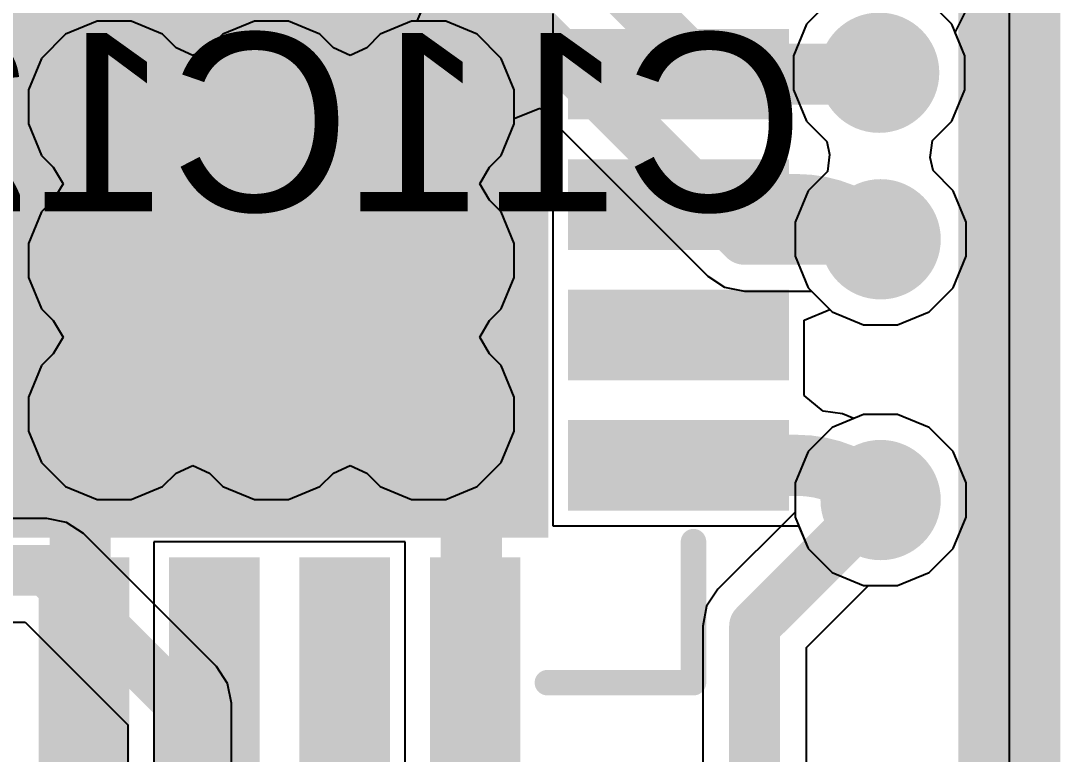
# Model space of a CAD drawing. Header units: inches. Extents: x -4.4 to 45.3, y -0.3 to 53.7.
# Drawn here: x 40.08 to 45.26, y 33.78 to 37.44 of the extents above; entities that cross this region are included whole.
import ezdxf

# ---------------------------------------------------------------- set-up
doc = ezdxf.new("R2010")
doc.units = ezdxf.units.IN
for name, color, linetype in [('Board Outline', 76, 'Continuous'), ('Bottom Layer', 5, 'Continuous'), ('Bottom Overlay', 54, 'Continuous'), ('Signal_1', 16, 'Continuous'), ('Signal_2', 76, 'Continuous'), ('Top Layer', 1, 'Continuous'), ('Top Overlay', 2, 'Continuous'), ('Top Solder', 216, 'Continuous'), ('Via Holes', 16, 'Continuous')]:
    doc.layers.add(name, color=color, linetype=linetype)
doc.styles.add('Arial', font='', dxfattribs={"height": 0.2})
doc.styles.get('Arial').set_extended_font_data('Arial')

# ---------------------------------------------------------------- blocks, each defined once
blk = doc.blocks.new('QFN_16_EP_4_4__53')
at = {"layer": 'Top Layer'}
for points in [[(-1.3, 1.3), (1.3, 1.3), (1.3, -1.3), (-1.3, -1.3)], [(-1.5, 1.1402), (-1.5, 0.7902), (-2.5, 0.7902), (-2.5, 1.1402)], [(-1.5, 0.49), (-1.5, 0.14), (-2.5, 0.14), (-2.5, 0.49)], [(-1.5, -0.1603), (-1.5, -0.5103), (-2.5, -0.5103), (-2.5, -0.1603)], [(-1.5, -0.8105), (-1.5, -1.1605), (-2.5, -1.1605), (-2.5, -0.8105)], [(-1.1656, -1.5), (-0.8156, -1.5), (-0.8156, -2.5), (-1.1656, -2.5)], [(-0.5154, -1.5), (-0.1654, -1.5), (-0.1654, -2.5), (-0.5154, -2.5)], [(0.1349, -1.5), (0.4849, -1.5), (0.4849, -2.5), (0.1349, -2.5)], [(0.7851, -1.5), (1.1351, -1.5), (1.1351, -2.5), (0.7851, -2.5)]]:
    blk.add_hatch(color=1, dxfattribs=at).paths.add_polyline_path(points)
at = {"layer": 'Top Solder'}
for points in [[(-1.3508, 1.3508), (1.3508, 1.3508), (1.3508, -1.3508), (-1.3508, -1.3508)], [(-1.4492, 1.191), (-1.4492, 0.7394), (-2.5508, 0.7394), (-2.5508, 1.191)], [(-1.4492, 0.5408), (-1.4492, 0.0892), (-2.5508, 0.0892), (-2.5508, 0.5408)], [(-1.4492, -0.1095), (-1.4492, -0.5611), (-2.5508, -0.5611), (-2.5508, -0.1095)], [(-1.4492, -0.7597), (-1.4492, -1.2113), (-2.5508, -1.2113), (-2.5508, -0.7597)], [(-1.2164, -1.4492), (-0.7648, -1.4492), (-0.7648, -2.5508), (-1.2164, -2.5508)], [(-0.5662, -1.4492), (-0.1146, -1.4492), (-0.1146, -2.5508), (-0.5662, -2.5508)], [(0.0841, -1.4492), (0.5357, -1.4492), (0.5357, -2.5508), (0.0841, -2.5508)], [(0.7343, -1.4492), (1.1859, -1.4492), (1.1859, -2.5508), (0.7343, -2.5508)]]:
    blk.add_hatch(color=216, dxfattribs=at).paths.add_polyline_path(points)
at = {"layer": 'Top Overlay'}
for points in [[(-2.0746, -1.3459, 0.127, 0.127, 0), (-2.0746, -2.0746, 0.127, 0.127, 0)], [(-2.0746, -2.0746, 0.127, 0.127, 0), (-1.3714, -2.0746, 0.127, 0.127, 0)]]:
    blk.add_lwpolyline(points, format="xyseb", dxfattribs=at)
for points in [[(-2.1064, -1.3459, 0.0635, 0.0635, 1), (-2.0429, -1.3459, 0.0635, 0.0635, 1)], [(-2.1064, -2.0746, 0.0635, 0.0635, 1), (-2.0429, -2.0746, 0.0635, 0.0635, 1)], [(-2.1064, -2.0746, 0.0635, 0.0635, 1), (-2.0429, -2.0746, 0.0635, 0.0635, 1)], [(-1.4031, -2.0746, 0.0635, 0.0635, 1), (-1.3396, -2.0746, 0.0635, 0.0635, 1)]]:
    blk.add_lwpolyline(points, format="xyseb", close=True, dxfattribs=at)

msp = doc.modelspace()

# ---------------------------------------------------------------- hatches: boundary and pattern name
at = {"layer": 'Bottom Layer'}
h = msp.add_hatch(color=5, dxfattribs=at)
edge = h.paths.add_edge_path()
edge.add_arc((44.3598, 37.1782), 0.3, 0, 360)
h = msp.add_hatch(color=5, dxfattribs=at)
edge = h.paths.add_edge_path()
edge.add_arc((40.5448, 37.0078), 0.3, 0, 360)
h = msp.add_hatch(color=5, dxfattribs=at)
edge = h.paths.add_edge_path()
edge.add_arc((41.329, 37.0078), 0.3, 0, 360)
h = msp.add_hatch(color=5, dxfattribs=at)
edge = h.paths.add_edge_path()
edge.add_arc((42.1132, 37.0078), 0.3, 0, 360)
h = msp.add_hatch(color=5, dxfattribs=at)
edge = h.paths.add_edge_path()
edge.add_arc((44.3672, 36.3474), 0.3, 0, 360)
h = msp.add_hatch(color=5, dxfattribs=at)
edge = h.paths.add_edge_path()
edge.add_arc((40.5448, 36.2418), 0.3, 0, 360)
h = msp.add_hatch(color=5, dxfattribs=at)
edge = h.paths.add_edge_path()
edge.add_arc((41.329, 36.2418), 0.3, 0, 360)
h = msp.add_hatch(color=5, dxfattribs=at)
edge = h.paths.add_edge_path()
edge.add_arc((42.1132, 36.2418), 0.3, 0, 360)
h = msp.add_hatch(color=5, dxfattribs=at)
edge = h.paths.add_edge_path()
edge.add_arc((40.5448, 35.4758), 0.3, 0, 360)
h = msp.add_hatch(color=5, dxfattribs=at)
edge = h.paths.add_edge_path()
edge.add_arc((41.329, 35.4758), 0.3, 0, 360)
h = msp.add_hatch(color=5, dxfattribs=at)
edge = h.paths.add_edge_path()
edge.add_arc((42.1132, 35.4758), 0.3, 0, 360)
h = msp.add_hatch(color=5, dxfattribs=at)
edge = h.paths.add_edge_path()
edge.add_arc((44.3672, 35.0469), 0.3, 0, 360)
at = {"layer": 'Signal_1'}
h = msp.add_hatch(color=16, dxfattribs=at)
edge = h.paths.add_edge_path()
edge.add_arc((44.3598, 37.1782), 0.3, 0, 360)
h = msp.add_hatch(color=16, dxfattribs=at)
edge = h.paths.add_edge_path()
edge.add_arc((40.5448, 37.0078), 0.3, 0, 360)
h = msp.add_hatch(color=16, dxfattribs=at)
edge = h.paths.add_edge_path()
edge.add_arc((41.329, 37.0078), 0.3, 0, 360)
h = msp.add_hatch(color=16, dxfattribs=at)
edge = h.paths.add_edge_path()
edge.add_arc((42.1132, 37.0078), 0.3, 0, 360)
h = msp.add_hatch(color=16, dxfattribs=at)
edge = h.paths.add_edge_path()
edge.add_arc((44.3672, 36.3474), 0.3, 0, 360)
h = msp.add_hatch(color=16, dxfattribs=at)
edge = h.paths.add_edge_path()
edge.add_arc((40.5448, 36.2418), 0.3, 0, 360)
h = msp.add_hatch(color=16, dxfattribs=at)
edge = h.paths.add_edge_path()
edge.add_arc((41.329, 36.2418), 0.3, 0, 360)
h = msp.add_hatch(color=16, dxfattribs=at)
edge = h.paths.add_edge_path()
edge.add_arc((42.1132, 36.2418), 0.3, 0, 360)
h = msp.add_hatch(color=16, dxfattribs=at)
edge = h.paths.add_edge_path()
edge.add_arc((40.5448, 35.4758), 0.3, 0, 360)
h = msp.add_hatch(color=16, dxfattribs=at)
edge = h.paths.add_edge_path()
edge.add_arc((41.329, 35.4758), 0.3, 0, 360)
h = msp.add_hatch(color=16, dxfattribs=at)
edge = h.paths.add_edge_path()
edge.add_arc((42.1132, 35.4758), 0.3, 0, 360)
h = msp.add_hatch(color=16, dxfattribs=at)
edge = h.paths.add_edge_path()
edge.add_arc((44.3672, 35.0469), 0.3, 0, 360)
at = {"layer": 'Signal_2'}
h = msp.add_hatch(color=76, dxfattribs=at)
edge = h.paths.add_edge_path()
edge.add_arc((44.3598, 37.1782), 0.3, 0, 360)
h = msp.add_hatch(color=76, dxfattribs=at)
edge = h.paths.add_edge_path()
edge.add_arc((40.5448, 37.0078), 0.3, 0, 360)
h = msp.add_hatch(color=76, dxfattribs=at)
edge = h.paths.add_edge_path()
edge.add_arc((41.329, 37.0078), 0.3, 0, 360)
h = msp.add_hatch(color=76, dxfattribs=at)
edge = h.paths.add_edge_path()
edge.add_arc((42.1132, 37.0078), 0.3, 0, 360)
h = msp.add_hatch(color=76, dxfattribs=at)
edge = h.paths.add_edge_path()
edge.add_arc((44.3672, 36.3474), 0.3, 0, 360)
h = msp.add_hatch(color=76, dxfattribs=at)
edge = h.paths.add_edge_path()
edge.add_arc((40.5448, 36.2418), 0.3, 0, 360)
h = msp.add_hatch(color=76, dxfattribs=at)
edge = h.paths.add_edge_path()
edge.add_arc((41.329, 36.2418), 0.3, 0, 360)
h = msp.add_hatch(color=76, dxfattribs=at)
edge = h.paths.add_edge_path()
edge.add_arc((42.1132, 36.2418), 0.3, 0, 360)
h = msp.add_hatch(color=76, dxfattribs=at)
edge = h.paths.add_edge_path()
edge.add_arc((40.5448, 35.4758), 0.3, 0, 360)
h = msp.add_hatch(color=76, dxfattribs=at)
edge = h.paths.add_edge_path()
edge.add_arc((41.329, 35.4758), 0.3, 0, 360)
h = msp.add_hatch(color=76, dxfattribs=at)
edge = h.paths.add_edge_path()
edge.add_arc((42.1132, 35.4758), 0.3, 0, 360)
h = msp.add_hatch(color=76, dxfattribs=at)
edge = h.paths.add_edge_path()
edge.add_arc((44.3672, 35.0469), 0.3, 0, 360)
at = {"layer": 'Top Layer'}
h = msp.add_hatch(color=1, dxfattribs=at)
edge = h.paths.add_edge_path()
edge.add_arc((44.3598, 37.1782), 0.3, 0, 360)
h = msp.add_hatch(color=1, dxfattribs=at)
edge = h.paths.add_edge_path()
edge.add_arc((40.5448, 37.0078), 0.3, 0, 360)
h = msp.add_hatch(color=1, dxfattribs=at)
edge = h.paths.add_edge_path()
edge.add_arc((41.329, 37.0078), 0.3, 0, 360)
h = msp.add_hatch(color=1, dxfattribs=at)
edge = h.paths.add_edge_path()
edge.add_arc((42.1132, 37.0078), 0.3, 0, 360)
h = msp.add_hatch(color=1, dxfattribs=at)
edge = h.paths.add_edge_path()
edge.add_arc((44.3672, 36.3474), 0.3, 0, 360)
h = msp.add_hatch(color=1, dxfattribs=at)
edge = h.paths.add_edge_path()
edge.add_arc((40.5448, 36.2418), 0.3, 0, 360)
h = msp.add_hatch(color=1, dxfattribs=at)
edge = h.paths.add_edge_path()
edge.add_arc((41.329, 36.2418), 0.3, 0, 360)
h = msp.add_hatch(color=1, dxfattribs=at)
edge = h.paths.add_edge_path()
edge.add_arc((42.1132, 36.2418), 0.3, 0, 360)
h = msp.add_hatch(color=1, dxfattribs=at)
edge = h.paths.add_edge_path()
edge.add_arc((40.5448, 35.4758), 0.3, 0, 360)
h = msp.add_hatch(color=1, dxfattribs=at)
edge = h.paths.add_edge_path()
edge.add_arc((41.329, 35.4758), 0.3, 0, 360)
h = msp.add_hatch(color=1, dxfattribs=at)
edge = h.paths.add_edge_path()
edge.add_arc((42.1132, 35.4758), 0.3, 0, 360)
h = msp.add_hatch(color=1, dxfattribs=at)
edge = h.paths.add_edge_path()
edge.add_arc((44.3672, 35.0469), 0.3, 0, 360)
at = {"layer": 'Via Holes'}
h = msp.add_hatch(color=7, dxfattribs=at)
edge = h.paths.add_edge_path()
edge.add_arc((44.3598, 37.1782), 0.15, 0, 360)
h = msp.add_hatch(color=7, dxfattribs=at)
edge = h.paths.add_edge_path()
edge.add_arc((40.5448, 37.0078), 0.15, 0, 360)
h = msp.add_hatch(color=7, dxfattribs=at)
edge = h.paths.add_edge_path()
edge.add_arc((41.329, 37.0078), 0.15, 0, 360)
h = msp.add_hatch(color=7, dxfattribs=at)
edge = h.paths.add_edge_path()
edge.add_arc((42.1132, 37.0078), 0.15, 0, 360)
h = msp.add_hatch(color=7, dxfattribs=at)
edge = h.paths.add_edge_path()
edge.add_arc((44.3672, 36.3474), 0.15, 0, 360)
h = msp.add_hatch(color=7, dxfattribs=at)
edge = h.paths.add_edge_path()
edge.add_arc((40.5448, 36.2418), 0.15, 0, 360)
h = msp.add_hatch(color=7, dxfattribs=at)
edge = h.paths.add_edge_path()
edge.add_arc((41.329, 36.2418), 0.15, 0, 360)
h = msp.add_hatch(color=7, dxfattribs=at)
edge = h.paths.add_edge_path()
edge.add_arc((42.1132, 36.2418), 0.15, 0, 360)
h = msp.add_hatch(color=7, dxfattribs=at)
edge = h.paths.add_edge_path()
edge.add_arc((40.5448, 35.4758), 0.15, 0, 360)
h = msp.add_hatch(color=7, dxfattribs=at)
edge = h.paths.add_edge_path()
edge.add_arc((41.329, 35.4758), 0.15, 0, 360)
h = msp.add_hatch(color=7, dxfattribs=at)
edge = h.paths.add_edge_path()
edge.add_arc((42.1132, 35.4758), 0.15, 0, 360)
h = msp.add_hatch(color=7, dxfattribs=at)
edge = h.paths.add_edge_path()
edge.add_arc((44.3672, 35.0469), 0.15, 0, 360)

# ---------------------------------------------------------------- linework, layer by layer
at = {"layer": 'Board Outline'}
msp.add_lwpolyline([(45.0088, 49.9364, 0.508, 0.508, 0), (45.0088, 0, 0.508, 0.508, 0)], format="xyseb", dxfattribs=at)
at = {"layer": 'Bottom Layer'}
for p, q in [((45.0088, 40.3425), (45.0088, 0)), ((44.118, 37.5402), (43.9978, 37.4201)), ((44.7218, 37.4201), (44.6017, 37.5402)), ((43.9978, 37.4201), (43.9328, 37.2632)), ((44.7868, 37.2632), (44.7218, 37.4201)), ((43.9328, 37.2632), (43.9328, 37.0933)), ((44.7868, 37.0933), (44.7868, 37.2632)), ((43.9328, 37.0933), (43.9978, 36.9363)), ((44.7218, 36.9363), (44.7868, 37.0933)), ((43.9978, 36.9363), (44.0985, 36.8357)), ((44.6255, 36.84), (44.7218, 36.9363)), ((44.0985, 36.8357), (44.1123, 36.7709)), ((44.6148, 36.7547), (44.6255, 36.84)), ((44.1123, 36.7709), (44.1015, 36.6856)), ((44.6286, 36.6899), (44.6148, 36.7547)), ((44.1015, 36.6856), (44.0052, 36.5893)), ((44.7292, 36.5893), (44.6286, 36.6899)), ((44.0052, 36.5893), (43.9402, 36.4323)), ((44.7942, 36.4323), (44.7292, 36.5893)), ((43.9402, 36.4323), (43.9402, 36.2625)), ((44.7942, 36.2625), (44.7942, 36.4323)), ((43.9402, 36.2625), (44.0052, 36.1055)), ((44.7292, 36.1055), (44.7942, 36.2625)), ((44.0052, 36.1055), (44.1253, 35.9854)), ((44.6091, 35.9854), (44.7292, 36.1055)), ((44.1253, 35.9854), (44.2823, 35.9204)), ((44.4521, 35.9204), (44.6091, 35.9854)), ((44.2823, 35.9204), (44.4521, 35.9204)), ((44.2823, 35.4739), (44.1253, 35.4089)), ((44.4521, 35.4739), (44.2823, 35.4739)), ((44.6091, 35.4089), (44.4521, 35.4739)), ((44.1253, 35.4089), (44.0052, 35.2888)), ((44.7292, 35.2888), (44.6091, 35.4089)), ((44.0052, 35.2888), (43.9402, 35.1319)), ((44.7942, 35.1319), (44.7292, 35.2888)), ((43.9402, 35.1319), (43.9402, 34.962)), ((44.7942, 34.962), (44.7942, 35.1319)), ((43.9402, 34.962), (44.0052, 34.805)), ((44.7292, 34.805), (44.7942, 34.962)), ((44.0052, 34.805), (44.1253, 34.6849)), ((44.6091, 34.6849), (44.7292, 34.805)), ((44.1253, 34.6849), (44.2823, 34.6199)), ((44.4521, 34.6199), (44.6091, 34.6849)), ((44.2823, 34.6199), (44.4521, 34.6199))]:
    msp.add_line(p, q, dxfattribs=at)
at = {"layer": 'Signal_1'}
for p, q in [((42.1074, 37.5618), (42.0548, 37.4348)), ((44.7391, 37.3783), (44.8025, 37.5053)), ((40.4598, 37.4348), (40.3029, 37.3698)), ((40.6297, 37.4348), (40.4598, 37.4348)), ((40.7866, 37.3698), (40.6297, 37.4348)), ((41.2441, 37.4348), (41.0871, 37.3698)), ((41.4139, 37.4348), (41.2441, 37.4348)), ((41.5709, 37.3698), (41.4139, 37.4348)), ((42.0283, 37.4348), (41.8713, 37.3698)), ((42.0548, 37.4348), (42.0283, 37.4348)), ((45.0088, 37.4544), (45.0088, 0)), ((44.7868, 37.2632), (44.7391, 37.3783)), ((40.3029, 37.3698), (40.1828, 37.2497)), ((40.8539, 37.3025), (40.7866, 37.3698)), ((41.0871, 37.3698), (41.0198, 37.3025)), ((41.6381, 37.3025), (41.5709, 37.3698)), ((41.8713, 37.3698), (41.8041, 37.3025)), ((40.9369, 37.2638), (40.8539, 37.3025)), ((41.0198, 37.3025), (40.9369, 37.2638)), ((41.7211, 37.2638), (41.6381, 37.3025)), ((41.8041, 37.3025), (41.7211, 37.2638)), ((40.1828, 37.2497), (40.1178, 37.0927)), ((44.7868, 37.0933), (44.7868, 37.2632)), ((40.1178, 37.0927), (40.1178, 36.9229)), ((44.7218, 36.9363), (44.7868, 37.0933)), ((42.5402, 36.9493), (42.6672, 37.002)), ((42.6672, 37.002), (43.5049, 36.1643)), ((40.1178, 36.9229), (40.1828, 36.7659)), ((42.4752, 36.7659), (42.5402, 36.9229)), ((42.5402, 36.9229), (42.5402, 36.9493)), ((44.6255, 36.84), (44.7218, 36.9363)), ((44.6148, 36.7547), (44.6255, 36.84)), ((40.1828, 36.7659), (40.2409, 36.7078)), ((42.4171, 36.7078), (42.4752, 36.7659)), ((44.6286, 36.6899), (44.6148, 36.7547)), ((40.2409, 36.7078), (40.2904, 36.6248)), ((42.3676, 36.6248), (42.4171, 36.7078)), ((44.7292, 36.5893), (44.6286, 36.6899)), ((40.2904, 36.6248), (40.2409, 36.5418)), ((42.4171, 36.5418), (42.3676, 36.6248)), ((44.7942, 36.4323), (44.7292, 36.5893)), ((40.2409, 36.5418), (40.1828, 36.4837)), ((42.4752, 36.4837), (42.4171, 36.5418)), ((40.1828, 36.4837), (40.1178, 36.3267)), ((42.5402, 36.3267), (42.4752, 36.4837)), ((44.7942, 36.2625), (44.7942, 36.4323)), ((40.1178, 36.3267), (40.1178, 36.1569)), ((42.5402, 36.1569), (42.5402, 36.3267)), ((44.7292, 36.1055), (44.7942, 36.2625)), ((40.1178, 36.1569), (40.1828, 35.9999)), ((42.4752, 35.9999), (42.5402, 36.1569)), ((43.5049, 36.1643), (43.5889, 36.1081)), ((43.5889, 36.1081), (43.688, 36.0884)), ((43.688, 36.0884), (44.0223, 36.0884)), ((44.0223, 36.0884), (44.1253, 35.9854)), ((44.6091, 35.9854), (44.7292, 36.1055)), ((40.1828, 35.9999), (40.2409, 35.9418)), ((42.4171, 35.9418), (42.4752, 35.9999)), ((44.1253, 35.9854), (44.2823, 35.9204)), ((44.4521, 35.9204), (44.6091, 35.9854)), ((40.2409, 35.9418), (40.2904, 35.8588)), ((42.3676, 35.8588), (42.4171, 35.9418)), ((44.2823, 35.9204), (44.4521, 35.9204)), ((40.2904, 35.8588), (40.2409, 35.7758)), ((42.4171, 35.7758), (42.3676, 35.8588)), ((40.2409, 35.7758), (40.1828, 35.7177)), ((42.4752, 35.7177), (42.4171, 35.7758)), ((40.1828, 35.7177), (40.1178, 35.5607)), ((42.5402, 35.5607), (42.4752, 35.7177)), ((40.1178, 35.5607), (40.1178, 35.3909)), ((42.5402, 35.3909), (42.5402, 35.5607)), ((44.2823, 35.4739), (44.1253, 35.4089)), ((44.4521, 35.4739), (44.2823, 35.4739)), ((44.6091, 35.4089), (44.4521, 35.4739)), ((44.1253, 35.4089), (44.0052, 35.2888)), ((44.7292, 35.2888), (44.6091, 35.4089)), ((40.1178, 35.3909), (40.1828, 35.2339)), ((42.4752, 35.2339), (42.5402, 35.3909)), ((44.0052, 35.2888), (43.9402, 35.1319)), ((44.7942, 35.1319), (44.7292, 35.2888)), ((40.1828, 35.2339), (40.3029, 35.1138)), ((40.8539, 35.1811), (40.9369, 35.2199)), ((40.9369, 35.2199), (41.0198, 35.1811)), ((41.6381, 35.1811), (41.7211, 35.2199)), ((41.7211, 35.2199), (41.8041, 35.1811)), ((42.3551, 35.1138), (42.4752, 35.2339)), ((40.7866, 35.1138), (40.8539, 35.1811)), ((41.0198, 35.1811), (41.0871, 35.1138)), ((41.5709, 35.1138), (41.6381, 35.1811)), ((41.8041, 35.1811), (41.8713, 35.1138)), ((40.3029, 35.1138), (40.4598, 35.0488)), ((40.6297, 35.0488), (40.7866, 35.1138)), ((41.0871, 35.1138), (41.2441, 35.0488)), ((41.4139, 35.0488), (41.5709, 35.1138)), ((41.8713, 35.1138), (42.0283, 35.0488)), ((42.1982, 35.0488), (42.3551, 35.1138)), ((43.9402, 35.1319), (43.9402, 34.962)), ((44.7942, 34.962), (44.7942, 35.1319)), ((40.4598, 35.0488), (40.6297, 35.0488)), ((41.2441, 35.0488), (41.4139, 35.0488)), ((42.0283, 35.0488), (42.1982, 35.0488)), ((43.9402, 34.962), (44.0052, 34.805)), ((44.7292, 34.805), (44.7942, 34.962)), ((44.0052, 34.805), (44.1253, 34.6849)), ((44.6091, 34.6849), (44.7292, 34.805)), ((44.1253, 34.6849), (44.2823, 34.6199)), ((44.4521, 34.6199), (44.6091, 34.6849)), ((44.2823, 34.6199), (44.4521, 34.6199))]:
    msp.add_line(p, q, dxfattribs=at)
for points in [[(42.3164, 38.354, 0.254, 0.254, 0), (43.4922, 37.1782, 0.254, 0.254, 0)], [(42.0878, 37.9476, 0.254, 0.254, 0), (43.688, 36.3474, 0.254, 0.254, 0)], [(43.4922, 37.1782, 0.254, 0.254, 0), (44.3598, 37.1782, 0.254, 0.254, 0)], [(43.688, 36.3474, 0.254, 0.254, 0), (44.3672, 36.3474, 0.254, 0.254, 0)]]:
    msp.add_lwpolyline(points, format="xyseb", dxfattribs=at)
for points in [[(43.4287, 37.1782, 0.127, 0.127, 1), (43.5557, 37.1782, 0.127, 0.127, 1)], [(43.4287, 37.1782, 0.127, 0.127, 1), (43.5557, 37.1782, 0.127, 0.127, 1)], [(44.2963, 37.1782, 0.127, 0.127, 1), (44.4233, 37.1782, 0.127, 0.127, 1)], [(43.6245, 36.3474, 0.127, 0.127, 1), (43.7515, 36.3474, 0.127, 0.127, 1)], [(43.6245, 36.3474, 0.127, 0.127, 1), (43.7515, 36.3474, 0.127, 0.127, 1)], [(44.3037, 36.3474, 0.127, 0.127, 1), (44.4307, 36.3474, 0.127, 0.127, 1)]]:
    msp.add_lwpolyline(points, format="xyseb", close=True, dxfattribs=at)
at = {"layer": 'Signal_2'}
for p, q in [((45.0088, 39.6494), (45.0088, 26.465)), ((44.118, 37.5402), (43.9978, 37.4201)), ((44.7218, 37.4201), (44.6017, 37.5402)), ((40.4598, 37.4348), (40.3029, 37.3698)), ((40.6297, 37.4348), (40.4598, 37.4348)), ((40.7866, 37.3698), (40.6297, 37.4348)), ((41.2441, 37.4348), (41.0871, 37.3698)), ((41.4139, 37.4348), (41.2441, 37.4348)), ((41.5709, 37.3698), (41.4139, 37.4348)), ((42.0283, 37.4348), (41.8713, 37.3698)), ((42.1982, 37.4348), (42.0283, 37.4348)), ((42.3551, 37.3698), (42.1982, 37.4348)), ((43.9978, 37.4201), (43.9328, 37.2632)), ((44.7868, 37.2632), (44.7218, 37.4201)), ((40.3029, 37.3698), (40.1828, 37.2497)), ((40.8539, 37.3025), (40.7866, 37.3698)), ((41.0871, 37.3698), (41.0198, 37.3025)), ((41.6381, 37.3025), (41.5709, 37.3698)), ((41.8713, 37.3698), (41.8041, 37.3025)), ((42.4752, 37.2497), (42.3551, 37.3698)), ((40.9369, 37.2638), (40.8539, 37.3025)), ((41.0198, 37.3025), (40.9369, 37.2638)), ((41.7211, 37.2638), (41.6381, 37.3025)), ((41.8041, 37.3025), (41.7211, 37.2638)), ((40.1828, 37.2497), (40.1178, 37.0927)), ((42.5402, 37.0927), (42.4752, 37.2497)), ((43.9328, 37.2632), (43.9328, 37.0933)), ((44.7868, 37.0933), (44.7868, 37.2632)), ((40.1178, 37.0927), (40.1178, 36.9229)), ((42.5402, 36.9229), (42.5402, 37.0927)), ((43.9328, 37.0933), (43.9978, 36.9363)), ((44.7218, 36.9363), (44.7868, 37.0933)), ((40.1178, 36.9229), (40.1828, 36.7659)), ((42.4752, 36.7659), (42.5402, 36.9229)), ((43.9978, 36.9363), (44.0985, 36.8357)), ((44.6255, 36.84), (44.7218, 36.9363)), ((44.0985, 36.8357), (44.1123, 36.7709)), ((44.6148, 36.7547), (44.6255, 36.84)), ((40.1828, 36.7659), (40.2409, 36.7078)), ((42.4171, 36.7078), (42.4752, 36.7659)), ((44.1123, 36.7709), (44.1015, 36.6856)), ((44.6286, 36.6899), (44.6148, 36.7547)), ((40.2409, 36.7078), (40.2904, 36.6248)), ((42.3676, 36.6248), (42.4171, 36.7078)), ((44.1015, 36.6856), (44.0052, 36.5893)), ((44.7292, 36.5893), (44.6286, 36.6899)), ((40.2904, 36.6248), (40.2409, 36.5418)), ((42.4171, 36.5418), (42.3676, 36.6248)), ((44.0052, 36.5893), (43.9402, 36.4323)), ((44.7942, 36.4323), (44.7292, 36.5893)), ((40.2409, 36.5418), (40.1828, 36.4837)), ((42.4752, 36.4837), (42.4171, 36.5418)), ((40.1828, 36.4837), (40.1178, 36.3267)), ((42.5402, 36.3267), (42.4752, 36.4837)), ((43.9402, 36.4323), (43.9402, 36.2625)), ((44.7942, 36.2625), (44.7942, 36.4323)), ((40.1178, 36.3267), (40.1178, 36.1569)), ((42.5402, 36.1569), (42.5402, 36.3267)), ((43.9402, 36.2625), (44.0052, 36.1055)), ((44.7292, 36.1055), (44.7942, 36.2625)), ((40.1178, 36.1569), (40.1828, 35.9999)), ((42.4752, 35.9999), (42.5402, 36.1569)), ((44.0052, 36.1055), (44.1253, 35.9854)), ((44.6091, 35.9854), (44.7292, 36.1055)), ((40.1828, 35.9999), (40.2409, 35.9418)), ((42.4171, 35.9418), (42.4752, 35.9999)), ((44.1253, 35.9854), (44.2823, 35.9204)), ((44.4521, 35.9204), (44.6091, 35.9854)), ((40.2409, 35.9418), (40.2904, 35.8588)), ((42.3676, 35.8588), (42.4171, 35.9418)), ((44.2823, 35.9204), (44.4521, 35.9204)), ((40.2904, 35.8588), (40.2409, 35.7758)), ((42.4171, 35.7758), (42.3676, 35.8588)), ((40.2409, 35.7758), (40.1828, 35.7177)), ((42.4752, 35.7177), (42.4171, 35.7758)), ((40.1828, 35.7177), (40.1178, 35.5607)), ((42.5402, 35.5607), (42.4752, 35.7177)), ((40.1178, 35.5607), (40.1178, 35.3909)), ((42.5402, 35.3909), (42.5402, 35.5607)), ((44.2823, 35.4739), (44.1253, 35.4089)), ((44.4521, 35.4739), (44.2823, 35.4739)), ((44.6091, 35.4089), (44.4521, 35.4739)), ((44.1253, 35.4089), (44.0052, 35.2888)), ((44.7292, 35.2888), (44.6091, 35.4089)), ((40.1178, 35.3909), (40.1828, 35.2339)), ((42.4752, 35.2339), (42.5402, 35.3909)), ((44.0052, 35.2888), (43.9402, 35.1319)), ((44.7942, 35.1319), (44.7292, 35.2888)), ((40.1828, 35.2339), (40.3029, 35.1138)), ((40.8539, 35.1811), (40.9369, 35.2199)), ((40.9369, 35.2199), (41.0198, 35.1811)), ((41.6381, 35.1811), (41.7211, 35.2199)), ((41.7211, 35.2199), (41.8041, 35.1811)), ((42.3551, 35.1138), (42.4752, 35.2339)), ((40.7866, 35.1138), (40.8539, 35.1811)), ((41.0198, 35.1811), (41.0871, 35.1138)), ((41.5709, 35.1138), (41.6381, 35.1811)), ((41.8041, 35.1811), (41.8713, 35.1138)), ((40.3029, 35.1138), (40.4598, 35.0488)), ((40.6297, 35.0488), (40.7866, 35.1138)), ((41.0871, 35.1138), (41.2441, 35.0488)), ((41.4139, 35.0488), (41.5709, 35.1138)), ((41.8713, 35.1138), (42.0283, 35.0488)), ((42.1982, 35.0488), (42.3551, 35.1138)), ((43.9402, 35.1319), (43.9402, 34.9862)), ((44.7942, 34.962), (44.7942, 35.1319)), ((40.4598, 35.0488), (40.6297, 35.0488)), ((41.2441, 35.0488), (41.4139, 35.0488)), ((42.0283, 35.0488), (42.1982, 35.0488)), ((40.2082, 34.9554), (37.9505, 34.9554)), ((40.3073, 34.9357), (40.2082, 34.9554)), ((43.9402, 34.9862), (43.5557, 34.6016)), ((44.7292, 34.805), (44.7942, 34.962)), ((40.3913, 34.8795), (40.3073, 34.9357)), ((41.0544, 34.2165), (40.3913, 34.8795)), ((44.6091, 34.6849), (44.7292, 34.805)), ((44.4521, 34.6199), (44.6091, 34.6849)), ((43.5557, 34.6016), (43.4995, 34.5176)), ((43.9978, 34.3112), (44.3065, 34.6199)), ((44.3065, 34.6199), (44.4521, 34.6199)), ((43.4995, 34.5176), (43.4798, 34.4185)), ((39.9144, 34.4374), (40.1009, 34.4374)), ((40.1009, 34.4374), (40.6123, 33.9261)), ((43.4798, 34.4185), (43.4798, 32.846)), ((43.9978, 30.2391), (43.9978, 34.3112)), ((41.1105, 34.1325), (41.0544, 34.2165)), ((41.1302, 34.0334), (41.1105, 34.1325)), ((41.1302, 33.5478), (41.1302, 34.0334)), ((40.6123, 33.9261), (40.6123, 33.5478))]:
    msp.add_line(p, q, dxfattribs=at)
for points in [[(43.7388, 34.4185, 0.254, 0.254, 0), (44.3672, 35.0469, 0.254, 0.254, 0)], [(37.084, 34.6964, 0.254, 0.254, 0), (40.2082, 34.6964, 0.254, 0.254, 0)], [(40.2082, 34.6964, 0.254, 0.254, 0), (40.8713, 34.0334, 0.254, 0.254, 0)], [(43.7388, 4.9784, 0.254, 0.254, 0), (43.7388, 34.4185, 0.254, 0.254, 0)], [(40.8713, 33.2029, 0.254, 0.254, 0), (40.8713, 34.0334, 0.254, 0.254, 0)]]:
    msp.add_lwpolyline(points, format="xyseb", dxfattribs=at)
for points in [[(44.3037, 35.0469, 0.127, 0.127, 1), (44.4307, 35.0469, 0.127, 0.127, 1)], [(40.1447, 34.6964, 0.127, 0.127, 1), (40.2717, 34.6964, 0.127, 0.127, 1)], [(40.1447, 34.6964, 0.127, 0.127, 1), (40.2717, 34.6964, 0.127, 0.127, 1)], [(43.6753, 34.4185, 0.127, 0.127, 1), (43.8023, 34.4185, 0.127, 0.127, 1)], [(43.6753, 34.4185, 0.127, 0.127, 1), (43.8023, 34.4185, 0.127, 0.127, 1)], [(40.8078, 34.0334, 0.127, 0.127, 1), (40.9348, 34.0334, 0.127, 0.127, 1)], [(40.8078, 34.0334, 0.127, 0.127, 1), (40.9348, 34.0334, 0.127, 0.127, 1)]]:
    msp.add_lwpolyline(points, format="xyseb", close=True, dxfattribs=at)
at = {"layer": 'Top Layer'}
for p, q in [((45.0088, 40.3425), (45.0088, 0)), ((44.7218, 37.4201), (44.6017, 37.5402)), ((42.7324, 37.4728), (42.7324, 36.8688)), ((44.7868, 37.2632), (44.7218, 37.4201)), ((44.7868, 37.0933), (44.7868, 37.2632)), ((44.7218, 36.9363), (44.7868, 37.0933)), ((44.6255, 36.84), (44.7218, 36.9363)), ((42.7324, 36.8688), (42.7324, 36.8688)), ((42.7324, 36.8688), (42.7324, 36.8226)), ((42.7324, 36.8226), (42.7324, 36.8226)), ((42.7324, 36.8226), (42.7324, 36.2994)), ((44.6148, 36.7547), (44.6255, 36.84)), ((44.6286, 36.6899), (44.6148, 36.7547)), ((44.7292, 36.5893), (44.6286, 36.6899)), ((44.7942, 36.4323), (44.7292, 36.5893)), ((44.7942, 36.2625), (44.7942, 36.4323)), ((42.7324, 36.2994), (42.7324, 36.2186)), ((44.7292, 36.1055), (44.7942, 36.2625)), ((42.7324, 36.2186), (42.7324, 36.2186)), ((42.7324, 36.2186), (42.7324, 36.1724)), ((42.7324, 36.1724), (42.7324, 36.1724)), ((42.7324, 36.1724), (42.7324, 35.6491)), ((44.6091, 35.9854), (44.7292, 36.1055)), ((43.9864, 35.9447), (44.1134, 35.9973)), ((44.1134, 35.9973), (44.1253, 35.9854)), ((44.1253, 35.9854), (44.2823, 35.9204)), ((44.4521, 35.9204), (44.6091, 35.9854)), ((43.9864, 35.6491), (43.9864, 35.9447)), ((44.2823, 35.9204), (44.4521, 35.9204)), ((42.7324, 35.6491), (42.7324, 35.5684)), ((43.9864, 35.5684), (43.9864, 35.6491)), ((42.7324, 35.5684), (42.7324, 35.4414)), ((44.0808, 35.4897), (43.9864, 35.5684)), ((44.1764, 35.4771), (44.0808, 35.4897)), ((44.2332, 35.4536), (44.1764, 35.4771)), ((44.2823, 35.4739), (44.2332, 35.4536)), ((44.4521, 35.4739), (44.2823, 35.4739)), ((44.6091, 35.4089), (44.4521, 35.4739)), ((42.7324, 35.4414), (42.7324, 34.9181)), ((44.7292, 35.2888), (44.6091, 35.4089)), ((44.7942, 35.1319), (44.7292, 35.2888)), ((44.7942, 34.962), (44.7942, 35.1319)), ((44.7292, 34.805), (44.7942, 34.962)), ((42.7324, 34.9181), (43.9584, 34.9181)), ((43.9584, 34.9181), (44.0052, 34.805)), ((41.2657, 34.8377), (40.7425, 34.8377)), ((40.7425, 34.8377), (40.7425, 33.6118)), ((41.3927, 34.8377), (41.2657, 34.8377)), ((41.9967, 34.8377), (41.3927, 34.8377)), ((41.9967, 33.6118), (41.9967, 34.8377)), ((44.0052, 34.805), (44.1253, 34.6849)), ((44.6091, 34.6849), (44.7292, 34.805)), ((44.1253, 34.6849), (44.2823, 34.6199)), ((44.4521, 34.6199), (44.6091, 34.6849)), ((44.2823, 34.6199), (44.4521, 34.6199))]:
    msp.add_line(p, q, dxfattribs=at)
for points in [[(41.0307, 36.5206, 0.3048, 0.3048, 0), (41.0307, 38.2107, 0.3048, 0.3048, 0)], [(43.3406, 37.1708, 0.3048, 0.3048, 0), (43.348, 37.1782, 0.3048, 0.3048, 0)], [(43.3594, 37.1708, 0.3048, 0.3048, 0), (44.3525, 37.1708, 0.3048, 0.3048, 0)], [(41.0307, 36.5206, 0.3048, 0.3048, 0), (41.3406, 36.2107, 0.3048, 0.3048, 0)], [(43.3406, 36.5206, 0.3048, 0.3048, 0), (43.3632, 36.498, 0.3048, 0.3048, 0)], [(43.3594, 36.5206, 0.3048, 0.3048, 0), (43.9491, 36.5206, 0.3048, 0.3048, 0)], [(43.9491, 36.5206, 0.3048, 0.3048, -0.198912), (44.3672, 36.3474, 0.3048, 0.3048, 0)], [(40.3754, 35.2455, 0.3048, 0.3048, 0), (41.3406, 36.2107, 0.3048, 0.3048, 0)], [(41.3406, 36.2107, 0.3048, 0.3048, 0), (42.3261, 35.2252, 0.3048, 0.3048, 0)], [(40.3754, 34.2107, 0.3048, 0.3048, 0), (40.3754, 35.2455, 0.3048, 0.3048, 0)], [(42.3261, 34.2107, 0.3048, 0.3048, 0), (42.3261, 35.2252, 0.3048, 0.3048, 0)], [(43.3594, 35.2201, 0.3048, 0.3048, 0), (43.9491, 35.2201, 0.3048, 0.3048, 0)], [(43.9491, 35.2201, 0.3048, 0.3048, -0.198912), (44.3672, 35.0469, 0.3048, 0.3048, 0)], [(41.0445, 33.6211, 0.3048, 0.3048, 0), (41.0445, 34.2107, 0.3048, 0.3048, 0)], [(41.6947, 33.6211, 0.3048, 0.3048, 0), (41.6947, 34.2107, 0.3048, 0.3048, 0)]]:
    msp.add_lwpolyline(points, format="xyseb", dxfattribs=at)
for points in [[(43.2644, 37.1708, 0.1524, 0.1524, 1), (43.4168, 37.1708, 0.1524, 0.1524, 1)], [(43.2718, 37.1782, 0.1524, 0.1524, 1), (43.4242, 37.1782, 0.1524, 0.1524, 1)], [(43.2832, 37.1708, 0.1524, 0.1524, 1), (43.4356, 37.1708, 0.1524, 0.1524, 1)], [(44.2763, 37.1708, 0.1524, 0.1524, 1), (44.4287, 37.1708, 0.1524, 0.1524, 1)], [(40.9545, 36.5206, 0.1524, 0.1524, 1), (41.1069, 36.5206, 0.1524, 0.1524, 1)], [(40.9545, 36.5206, 0.1524, 0.1524, 1), (41.1069, 36.5206, 0.1524, 0.1524, 1)], [(43.2644, 36.5206, 0.1524, 0.1524, 1), (43.4168, 36.5206, 0.1524, 0.1524, 1)], [(43.2832, 36.5206, 0.1524, 0.1524, 1), (43.4356, 36.5206, 0.1524, 0.1524, 1)], [(43.287, 36.498, 0.1524, 0.1524, 1), (43.4394, 36.498, 0.1524, 0.1524, 1)], [(43.8729, 36.5206, 0.1524, 0.1524, 1), (44.0253, 36.5206, 0.1524, 0.1524, 1)], [(43.8729, 36.5206, 0.1524, 0.1524, 1), (44.0253, 36.5206, 0.1524, 0.1524, 1)], [(44.291, 36.3474, 0.1524, 0.1524, 1), (44.4434, 36.3474, 0.1524, 0.1524, 1)], [(41.2644, 36.2107, 0.1524, 0.1524, 1), (41.4168, 36.2107, 0.1524, 0.1524, 1)], [(41.2644, 36.2107, 0.1524, 0.1524, 1), (41.4168, 36.2107, 0.1524, 0.1524, 1)], [(41.2644, 36.2107, 0.1524, 0.1524, 1), (41.4168, 36.2107, 0.1524, 0.1524, 1)], [(40.2992, 35.2455, 0.1524, 0.1524, 1), (40.4516, 35.2455, 0.1524, 0.1524, 1)], [(40.2992, 35.2455, 0.1524, 0.1524, 1), (40.4516, 35.2455, 0.1524, 0.1524, 1)], [(42.2499, 35.2252, 0.1524, 0.1524, 1), (42.4023, 35.2252, 0.1524, 0.1524, 1)], [(42.2499, 35.2252, 0.1524, 0.1524, 1), (42.4023, 35.2252, 0.1524, 0.1524, 1)], [(43.2832, 35.2201, 0.1524, 0.1524, 1), (43.4356, 35.2201, 0.1524, 0.1524, 1)], [(43.8729, 35.2201, 0.1524, 0.1524, 1), (44.0253, 35.2201, 0.1524, 0.1524, 1)], [(43.8729, 35.2201, 0.1524, 0.1524, 1), (44.0253, 35.2201, 0.1524, 0.1524, 1)], [(44.291, 35.0469, 0.1524, 0.1524, 1), (44.4434, 35.0469, 0.1524, 0.1524, 1)], [(40.2992, 34.2107, 0.1524, 0.1524, 1), (40.4516, 34.2107, 0.1524, 0.1524, 1)], [(40.9683, 34.2107, 0.1524, 0.1524, 1), (41.1207, 34.2107, 0.1524, 0.1524, 1)], [(41.6185, 34.2107, 0.1524, 0.1524, 1), (41.7709, 34.2107, 0.1524, 0.1524, 1)], [(42.2499, 34.2107, 0.1524, 0.1524, 1), (42.4023, 34.2107, 0.1524, 0.1524, 1)]]:
    msp.add_lwpolyline(points, format="xyseb", close=True, dxfattribs=at)

# ---------------------------------------------------------------- block references
at = {"rotation": 90}
msp.add_blockref('QFN_16_EP_4_4__53', (41.3594, 36.2107), dxfattribs=at)

# ---------------------------------------------------------------- texts
at = {"layer": 'Bottom Overlay', "style": 'Arial', "text_generation_flag": 2}
for s, p in [('C12', (41.7255, 36.4872)), ('C11', (43.9904, 36.4872))]:
    msp.add_text(s, height=0.889, dxfattribs=at).set_placement(p)

doc.saveas('drawing.dxf')
